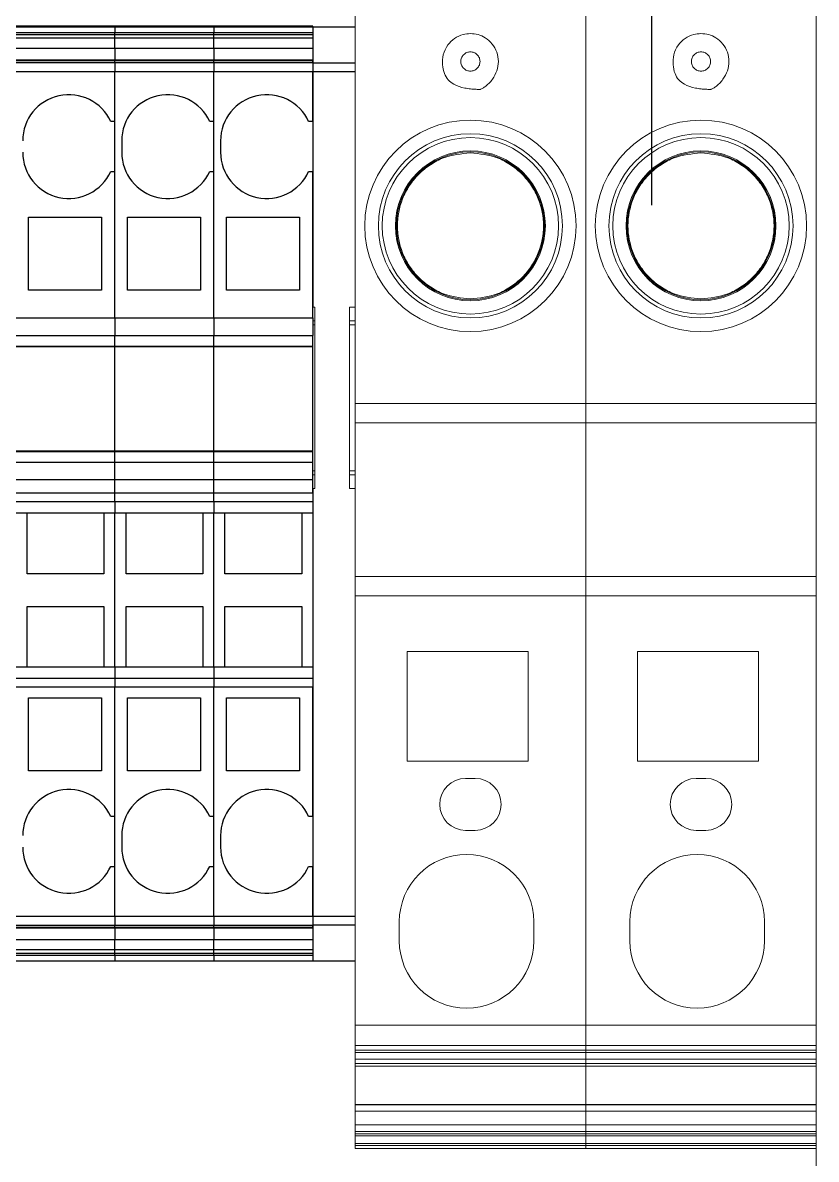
# Model space of a CAD drawing. Extents: x 4137 to 28680, y 2446 to 6814.
# Drawn here: x 15334 to 15386.1, y 3139.3 to 3213.8 of the extents above; entities that cross this region are included whole.
import ezdxf

# ---------------------------------------------------------------- set-up
doc = ezdxf.new("R2010")
doc.units = 0
doc.header["$LTSCALE"] = 0.5
doc.layers.get('0').update_dxf_attribs({"linetype": 'CONTINUOUS'})
doc.layers.add('ARCEER', color=3, linetype='CONTINUOUS')
doc.layers.add('DIM', color=5, linetype='CONTINUOUS')

msp = doc.modelspace()

# ---------------------------------------------------------------- linework, layer by layer
at = {"color": 7, "linetype": 'Continuous', "lineweight": 15}
for p, q in [((15386.07, 3126.297), (15386.07, 3252.297)), ((15386.07, 3126.297), (15386.07, 3252.297)), ((15355.83, 3240.804), (15355.83, 3188.793)), ((15355.83, 3240.804), (15355.83, 3188.793)), ((15370.95, 3188.793), (15370.95, 3240.804)), ((15370.95, 3188.793), (15370.95, 3240.804)), ((15353.058, 3195.116), (15353.184, 3195.116)), ((15353.058, 3195.116), (15353.184, 3195.116)), ((15353.184, 3195.116), (15353.184, 3183.226)), ((15353.184, 3195.116), (15353.184, 3183.226)), ((15355.452, 3195.116), (15355.83, 3195.116)), ((15355.452, 3183.226), (15355.452, 3195.116)), ((15355.452, 3195.116), (15355.83, 3195.116)), ((15355.452, 3183.226), (15355.452, 3195.116)), ((15353.058, 3194.211), (15353.184, 3194.211)), ((15353.058, 3194.211), (15353.184, 3194.211)), ((15353.058, 3193.959), (15353.184, 3193.959)), ((15353.058, 3193.959), (15353.184, 3193.959)), ((15355.83, 3194.211), (15355.452, 3194.211)), ((15355.83, 3194.211), (15355.452, 3194.211)), ((15355.452, 3193.959), (15355.83, 3193.959)), ((15355.452, 3193.959), (15355.83, 3193.959)), ((15355.83, 3188.793), (15370.95, 3188.793)), ((15355.83, 3188.793), (15355.83, 3187.533)), ((15355.83, 3188.793), (15370.95, 3188.793)), ((15355.83, 3188.793), (15355.83, 3187.533)), ((15370.95, 3187.533), (15370.95, 3188.793)), ((15370.95, 3188.793), (15386.07, 3188.793)), ((15370.95, 3187.533), (15370.95, 3188.793)), ((15370.95, 3188.793), (15386.07, 3188.793)), ((15370.95, 3187.533), (15355.83, 3187.533)), ((15355.83, 3187.533), (15355.83, 3177.453)), ((15370.95, 3187.533), (15355.83, 3187.533)), ((15355.83, 3187.533), (15355.83, 3177.453)), ((15370.95, 3177.453), (15370.95, 3187.533)), ((15386.07, 3187.533), (15370.95, 3187.533)), ((15370.95, 3177.453), (15370.95, 3187.533)), ((15386.07, 3187.533), (15370.95, 3187.533)), ((15353.058, 3184.383), (15353.184, 3184.383)), ((15353.058, 3184.383), (15353.184, 3184.383)), ((15355.83, 3184.383), (15355.452, 3184.383)), ((15355.83, 3184.383), (15355.452, 3184.383)), ((15353.058, 3184.131), (15353.184, 3184.131)), ((15353.058, 3184.131), (15353.184, 3184.131)), ((15355.83, 3184.131), (15355.452, 3184.131)), ((15355.83, 3184.131), (15355.452, 3184.131)), ((15353.184, 3183.226), (15353.058, 3183.226)), ((15353.184, 3183.226), (15353.058, 3183.226)), ((15355.83, 3183.226), (15355.452, 3183.226)), ((15355.83, 3183.226), (15355.452, 3183.226)), ((15355.83, 3177.453), (15355.83, 3176.193)), ((15370.95, 3177.453), (15355.83, 3177.453)), ((15355.83, 3177.453), (15355.83, 3176.193)), ((15370.95, 3177.453), (15355.83, 3177.453)), ((15370.95, 3177.453), (15370.95, 3176.193)), ((15386.07, 3177.453), (15370.95, 3177.453)), ((15370.95, 3177.453), (15370.95, 3176.193)), ((15386.07, 3177.453), (15370.95, 3177.453)), ((15370.95, 3176.193), (15355.83, 3176.193)), ((15355.83, 3176.193), (15355.83, 3148.059)), ((15370.95, 3176.193), (15355.83, 3176.193)), ((15355.83, 3176.193), (15355.83, 3148.059)), ((15370.95, 3148.059), (15370.95, 3176.193)), ((15386.07, 3176.193), (15370.95, 3176.193)), ((15370.95, 3148.059), (15370.95, 3176.193)), ((15386.07, 3176.193), (15370.95, 3176.193)), ((15359.232, 3172.539), (15367.17, 3172.539)), ((15359.232, 3165.357), (15359.232, 3172.539)), ((15359.232, 3172.539), (15367.17, 3172.539)), ((15359.232, 3165.357), (15359.232, 3172.539)), ((15367.17, 3172.539), (15367.17, 3165.357)), ((15367.17, 3172.539), (15367.17, 3165.357)), ((15374.352, 3172.539), (15382.29, 3172.539)), ((15374.352, 3165.357), (15374.352, 3172.539)), ((15374.352, 3172.539), (15382.29, 3172.539)), ((15374.352, 3165.357), (15374.352, 3172.539)), ((15382.29, 3172.539), (15382.29, 3165.357)), ((15382.29, 3172.539), (15382.29, 3165.357)), ((15367.17, 3165.357), (15359.232, 3165.357)), ((15367.17, 3165.357), (15359.232, 3165.357)), ((15382.29, 3165.357), (15374.352, 3165.357)), ((15382.29, 3165.357), (15374.352, 3165.357)), ((15363.075, 3164.223), (15363.705, 3164.223)), ((15363.075, 3164.223), (15363.705, 3164.223)), ((15378.195, 3164.223), (15378.825, 3164.223)), ((15378.195, 3164.223), (15378.825, 3164.223)), ((15363.705, 3160.821), (15363.075, 3160.821)), ((15363.705, 3160.821), (15363.075, 3160.821)), ((15378.825, 3160.821), (15378.195, 3160.821)), ((15378.825, 3160.821), (15378.195, 3160.821)), ((15358.728, 3153.576), (15358.728, 3154.836)), ((15358.728, 3153.576), (15358.728, 3154.836)), ((15367.548, 3154.836), (15367.548, 3153.576)), ((15367.548, 3154.836), (15367.548, 3153.576)), ((15373.848, 3153.576), (15373.848, 3154.836)), ((15373.848, 3153.576), (15373.848, 3154.836)), ((15382.668, 3154.836), (15382.668, 3153.576)), ((15382.668, 3154.836), (15382.668, 3153.576)), ((15353.058, 3152.274), (15355.83, 3152.274)), ((15353.058, 3152.274), (15353.058, 3152.253)), ((15353.058, 3152.274), (15355.83, 3152.274)), ((15353.058, 3152.274), (15353.058, 3152.253)), ((15355.83, 3152.253), (15353.058, 3152.253)), ((15355.83, 3152.253), (15353.058, 3152.253)), ((15355.83, 3148.059), (15370.95, 3148.059)), ((15355.83, 3148.059), (15355.83, 3146.722)), ((15355.83, 3148.059), (15370.95, 3148.059)), ((15355.83, 3148.059), (15355.83, 3146.722)), ((15370.95, 3148.059), (15370.95, 3146.722)), ((15370.95, 3148.059), (15386.07, 3148.059)), ((15370.95, 3148.059), (15370.95, 3146.722)), ((15370.95, 3148.059), (15386.07, 3148.059)), ((15355.83, 3146.722), (15370.95, 3146.722)), ((15355.83, 3146.722), (15355.83, 3146.409)), ((15355.83, 3146.722), (15370.95, 3146.722)), ((15355.83, 3146.722), (15355.83, 3146.409)), ((15355.83, 3146.409), (15370.95, 3146.409)), ((15355.83, 3146.409), (15355.83, 3146.261)), ((15355.83, 3146.409), (15370.95, 3146.409)), ((15355.83, 3146.409), (15355.83, 3146.261)), ((15355.83, 3146.261), (15370.95, 3146.261)), ((15355.83, 3145.822), (15355.83, 3146.261)), ((15355.83, 3146.261), (15370.95, 3146.261)), ((15355.83, 3145.822), (15355.83, 3146.261)), ((15370.95, 3146.409), (15370.95, 3146.722)), ((15370.95, 3146.722), (15386.07, 3146.722)), ((15370.95, 3146.409), (15370.95, 3146.722)), ((15370.95, 3146.722), (15386.07, 3146.722)), ((15370.95, 3146.261), (15370.95, 3146.409)), ((15370.95, 3146.409), (15386.07, 3146.409)), ((15370.95, 3146.261), (15370.95, 3146.409)), ((15370.95, 3146.409), (15386.07, 3146.409)), ((15370.95, 3146.261), (15386.07, 3146.261)), ((15370.95, 3146.261), (15370.95, 3145.822)), ((15370.95, 3146.261), (15386.07, 3146.261)), ((15370.95, 3146.261), (15370.95, 3145.822)), ((15370.95, 3145.822), (15355.83, 3145.822)), ((15355.83, 3145.822), (15355.83, 3145.538)), ((15370.95, 3145.822), (15355.83, 3145.822)), ((15355.83, 3145.822), (15355.83, 3145.538)), ((15370.95, 3145.538), (15355.83, 3145.538)), ((15355.83, 3145.538), (15355.83, 3145.368)), ((15370.95, 3145.538), (15355.83, 3145.538)), ((15355.83, 3145.538), (15355.83, 3145.368)), ((15370.95, 3145.538), (15370.95, 3145.822)), ((15386.07, 3145.822), (15370.95, 3145.822)), ((15370.95, 3145.538), (15370.95, 3145.822)), ((15386.07, 3145.822), (15370.95, 3145.822)), ((15370.95, 3145.538), (15370.95, 3145.368)), ((15386.07, 3145.538), (15370.95, 3145.538)), ((15370.95, 3145.538), (15370.95, 3145.368)), ((15386.07, 3145.538), (15370.95, 3145.538)), ((15370.95, 3145.368), (15355.83, 3145.368)), ((15355.83, 3145.368), (15355.83, 3142.858)), ((15370.95, 3145.368), (15355.83, 3145.368)), ((15355.83, 3145.368), (15355.83, 3142.858)), ((15370.95, 3142.858), (15370.95, 3145.368)), ((15386.07, 3145.368), (15370.95, 3145.368)), ((15370.95, 3142.858), (15370.95, 3145.368)), ((15386.07, 3145.368), (15370.95, 3145.368)), ((15355.83, 3142.858), (15370.95, 3142.858)), ((15355.83, 3142.858), (15355.83, 3142.821)), ((15355.83, 3142.858), (15370.95, 3142.858)), ((15355.83, 3142.858), (15355.83, 3142.821)), ((15355.83, 3142.821), (15370.95, 3142.821)), ((15355.83, 3142.821), (15355.83, 3142.409)), ((15355.83, 3142.821), (15370.95, 3142.821)), ((15355.83, 3142.821), (15355.83, 3142.409)), ((15370.95, 3142.858), (15370.95, 3142.821)), ((15370.95, 3142.858), (15386.07, 3142.858)), ((15370.95, 3142.858), (15370.95, 3142.821)), ((15370.95, 3142.858), (15386.07, 3142.858)), ((15370.95, 3142.821), (15386.07, 3142.821)), ((15370.95, 3142.409), (15370.95, 3142.821)), ((15370.95, 3142.821), (15386.07, 3142.821)), ((15370.95, 3142.409), (15370.95, 3142.821)), ((15355.83, 3142.409), (15370.95, 3142.409)), ((15355.83, 3141.518), (15355.83, 3142.409)), ((15355.83, 3142.409), (15370.95, 3142.409)), ((15355.83, 3141.518), (15355.83, 3142.409)), ((15370.95, 3142.409), (15370.95, 3141.518)), ((15370.95, 3142.409), (15386.07, 3142.409)), ((15370.95, 3142.409), (15370.95, 3141.518)), ((15370.95, 3142.409), (15386.07, 3142.409)), ((15370.95, 3141.518), (15355.83, 3141.518)), ((15355.83, 3141.518), (15355.83, 3141.077)), ((15370.95, 3141.518), (15355.83, 3141.518)), ((15355.83, 3141.518), (15355.83, 3141.077)), ((15370.95, 3141.077), (15355.83, 3141.077)), ((15355.83, 3141.077), (15355.83, 3140.937)), ((15370.95, 3141.077), (15355.83, 3141.077)), ((15355.83, 3141.077), (15355.83, 3140.937)), ((15370.95, 3141.077), (15370.95, 3141.518)), ((15386.07, 3141.518), (15370.95, 3141.518)), ((15370.95, 3141.077), (15370.95, 3141.518)), ((15386.07, 3141.518), (15370.95, 3141.518)), ((15386.07, 3141.077), (15370.95, 3141.077)), ((15370.95, 3140.937), (15370.95, 3141.077)), ((15386.07, 3141.077), (15370.95, 3141.077)), ((15370.95, 3140.937), (15370.95, 3141.077)), ((15370.95, 3140.937), (15355.83, 3140.937)), ((15355.83, 3140.937), (15355.83, 3140.789)), ((15370.95, 3140.937), (15355.83, 3140.937)), ((15355.83, 3140.937), (15355.83, 3140.789)), ((15370.95, 3140.789), (15355.83, 3140.789)), ((15355.83, 3140.789), (15355.83, 3140.302)), ((15370.95, 3140.789), (15355.83, 3140.789)), ((15355.83, 3140.789), (15355.83, 3140.302)), ((15370.95, 3140.302), (15355.83, 3140.302)), ((15355.83, 3140.302), (15355.83, 3140.152)), ((15370.95, 3140.302), (15355.83, 3140.302)), ((15355.83, 3140.302), (15355.83, 3140.152)), ((15370.95, 3140.789), (15370.95, 3140.937)), ((15386.07, 3140.937), (15370.95, 3140.937)), ((15370.95, 3140.789), (15370.95, 3140.937)), ((15386.07, 3140.937), (15370.95, 3140.937)), ((15370.95, 3140.302), (15370.95, 3140.789)), ((15386.07, 3140.789), (15370.95, 3140.789)), ((15370.95, 3140.302), (15370.95, 3140.789)), ((15386.07, 3140.789), (15370.95, 3140.789)), ((15370.95, 3140.152), (15370.95, 3140.302)), ((15386.07, 3140.302), (15370.95, 3140.302)), ((15370.95, 3140.152), (15370.95, 3140.302)), ((15386.07, 3140.302), (15370.95, 3140.302)), ((15370.95, 3140.152), (15355.83, 3140.152)), ((15355.83, 3140.152), (15355.83, 3139.968)), ((15370.95, 3140.152), (15355.83, 3140.152)), ((15355.83, 3140.152), (15355.83, 3139.968)), ((15370.95, 3139.968), (15355.83, 3139.968)), ((15370.95, 3139.968), (15355.83, 3139.968)), ((15370.95, 3140.152), (15370.95, 3139.968)), ((15386.07, 3140.152), (15370.95, 3140.152)), ((15370.95, 3140.152), (15370.95, 3139.968)), ((15386.07, 3140.152), (15370.95, 3140.152)), ((15386.07, 3139.968), (15370.95, 3139.968)), ((15386.07, 3139.968), (15370.95, 3139.968))]:
    msp.add_line(p, q, dxfattribs=at)
for centre, radius in [((15363.39, 3200.448), 6.93), ((15363.39, 3200.448), 6.93), ((15378.51, 3200.448), 6.93), ((15378.51, 3200.448), 6.93), ((15363.39, 3200.448), 6.037), ((15363.39, 3200.448), 6.037), ((15363.39, 3200.448), 5.784), ((15363.39, 3200.448), 5.784), ((15378.51, 3200.448), 6.037), ((15378.51, 3200.448), 6.037), ((15378.51, 3200.448), 5.784), ((15378.51, 3200.448), 5.784), ((15363.39, 3200.448), 4.914), ((15363.39, 3200.448), 4.914), ((15363.39, 3200.448), 4.848), ((15363.39, 3200.448), 4.848), ((15378.51, 3200.448), 4.914), ((15378.51, 3200.448), 4.914), ((15378.51, 3200.448), 4.848), ((15378.51, 3200.448), 4.848)]:
    msp.add_circle(centre, radius, dxfattribs=at)
for centre, radius, start, end in [((15363.075, 3162.522), 1.701, 90, 270), ((15363.075, 3162.522), 1.701, 90, 270), ((15363.705, 3162.522), 1.701, 270, 90), ((15363.705, 3162.522), 1.701, 270, 90), ((15378.195, 3162.522), 1.701, 90, 270), ((15378.195, 3162.522), 1.701, 90, 270), ((15378.825, 3162.522), 1.701, 270, 90), ((15378.825, 3162.522), 1.701, 270, 90), ((15363.138, 3154.836), 4.41, 0, 180), ((15363.138, 3154.836), 4.41, 0, 180), ((15378.258, 3154.836), 4.41, 0, 180), ((15378.258, 3154.836), 4.41, 0, 180), ((15363.138, 3153.576), 4.41, 180, 0), ((15363.138, 3153.576), 4.41, 180, 0), ((15378.258, 3153.576), 4.41, 180, 0), ((15378.258, 3153.576), 4.41, 180, 0)]:
    msp.add_arc(centre, radius, start, end, dxfattribs=at)
for points, knots in [([(15363.39, 3213.053), (15363.561, 3213.039), (15363.901, 3213.012), (15364.405, 3212.779), (15364.847, 3212.39), (15365.151, 3211.841), (15365.258, 3211.223), (15365.151, 3210.6), (15364.843, 3210.017), (15364.473, 3209.647), (15364.192, 3209.463), (15364.093, 3209.414), (15364.052, 3209.392), (15364.014, 3209.386), (15363.901, 3209.396), (15363.689, 3209.396), (15363.373, 3209.425), (15362.893, 3209.493), (15362.369, 3209.651), (15361.911, 3210.004), (15361.64, 3210.455), (15361.541, 3211.026), (15361.572, 3211.688), (15361.861, 3212.303), (15362.336, 3212.76), (15362.864, 3213.012), (15363.23, 3213.041), (15363.39, 3213.053)], [0, 0, 0, 0, 0.04406, 0.08812, 0.141376, 0.194633, 0.24789, 0.301122, 0.355766, 0.416794, 0.434765, 0.442693, 0.445442, 0.446868, 0.452463, 0.474848, 0.502011, 0.534724, 0.60076, 0.641365, 0.682136, 0.734114, 0.789822, 0.851939, 0.905196, 0.958453, 1, 1, 1, 1]), ([(15363.39, 3213.053), (15363.561, 3213.039), (15363.901, 3213.012), (15364.405, 3212.779), (15364.847, 3212.39), (15365.151, 3211.841), (15365.258, 3211.223), (15365.151, 3210.6), (15364.843, 3210.017), (15364.473, 3209.647), (15364.192, 3209.463), (15364.093, 3209.414), (15364.052, 3209.392), (15364.014, 3209.386), (15363.901, 3209.396), (15363.689, 3209.396), (15363.373, 3209.425), (15362.893, 3209.493), (15362.369, 3209.651), (15361.911, 3210.004), (15361.64, 3210.455), (15361.541, 3211.026), (15361.572, 3211.688), (15361.861, 3212.303), (15362.336, 3212.76), (15362.864, 3213.012), (15363.23, 3213.041), (15363.39, 3213.053)], [0, 0, 0, 0, 0.04406, 0.08812, 0.141376, 0.194633, 0.24789, 0.301122, 0.355766, 0.416794, 0.434765, 0.442693, 0.445442, 0.446868, 0.452463, 0.474848, 0.502011, 0.534724, 0.60076, 0.641365, 0.682136, 0.734114, 0.789822, 0.851939, 0.905196, 0.958453, 1, 1, 1, 1]), ([(15378.51, 3213.053), (15378.681, 3213.039), (15379.021, 3213.012), (15379.525, 3212.779), (15379.967, 3212.39), (15380.271, 3211.841), (15380.378, 3211.223), (15380.271, 3210.6), (15379.963, 3210.017), (15379.593, 3209.647), (15379.312, 3209.463), (15379.213, 3209.414), (15379.172, 3209.392), (15379.134, 3209.386), (15379.021, 3209.396), (15378.809, 3209.396), (15378.493, 3209.425), (15378.013, 3209.493), (15377.489, 3209.651), (15377.031, 3210.004), (15376.76, 3210.455), (15376.661, 3211.026), (15376.692, 3211.688), (15376.981, 3212.303), (15377.456, 3212.76), (15377.984, 3213.012), (15378.35, 3213.041), (15378.51, 3213.053)], [0, 0, 0, 0, 0.04406, 0.08812, 0.141376, 0.194633, 0.24789, 0.301122, 0.355766, 0.416794, 0.434765, 0.442693, 0.445442, 0.446868, 0.452463, 0.474848, 0.502011, 0.534724, 0.60076, 0.641365, 0.682136, 0.734114, 0.789822, 0.851939, 0.905196, 0.958453, 1, 1, 1, 1]), ([(15378.51, 3213.053), (15378.681, 3213.039), (15379.021, 3213.012), (15379.525, 3212.779), (15379.967, 3212.39), (15380.271, 3211.841), (15380.378, 3211.223), (15380.271, 3210.6), (15379.963, 3210.017), (15379.593, 3209.647), (15379.312, 3209.463), (15379.213, 3209.414), (15379.172, 3209.392), (15379.134, 3209.386), (15379.021, 3209.396), (15378.809, 3209.396), (15378.493, 3209.425), (15378.013, 3209.493), (15377.489, 3209.651), (15377.031, 3210.004), (15376.76, 3210.455), (15376.661, 3211.026), (15376.692, 3211.688), (15376.981, 3212.303), (15377.456, 3212.76), (15377.984, 3213.012), (15378.35, 3213.041), (15378.51, 3213.053)], [0, 0, 0, 0, 0.04406, 0.08812, 0.141376, 0.194633, 0.24789, 0.301122, 0.355766, 0.416794, 0.434765, 0.442693, 0.445442, 0.446868, 0.452463, 0.474848, 0.502011, 0.534724, 0.60076, 0.641365, 0.682136, 0.734114, 0.789822, 0.851939, 0.905196, 0.958453, 1, 1, 1, 1]), ([(15363.39, 3210.591), (15363.311, 3210.599), (15363.189, 3210.612), (15363.042, 3210.691), (15362.942, 3210.772), (15362.86, 3210.872), (15362.784, 3211.019), (15362.745, 3211.221), (15362.784, 3211.422), (15362.86, 3211.569), (15362.942, 3211.669), (15363.042, 3211.751), (15363.189, 3211.829), (15363.311, 3211.842), (15363.39, 3211.851)], [0, 0, 0, 0, 0.119721, 0.184689, 0.25, 0.314971, 0.380285, 0.500004, 0.619724, 0.684689, 0.75, 0.814967, 0.880279, 1, 1, 1, 1]), ([(15363.39, 3210.591), (15363.311, 3210.599), (15363.189, 3210.612), (15363.042, 3210.691), (15362.942, 3210.772), (15362.86, 3210.872), (15362.784, 3211.019), (15362.745, 3211.221), (15362.784, 3211.422), (15362.86, 3211.569), (15362.942, 3211.669), (15363.042, 3211.751), (15363.189, 3211.829), (15363.311, 3211.842), (15363.39, 3211.851)], [0, 0, 0, 0, 0.119721, 0.184689, 0.25, 0.314971, 0.380285, 0.500004, 0.619724, 0.684689, 0.75, 0.814967, 0.880279, 1, 1, 1, 1]), ([(15363.39, 3211.851), (15363.47, 3211.842), (15363.592, 3211.829), (15363.739, 3211.751), (15363.839, 3211.67), (15363.921, 3211.569), (15363.997, 3211.423), (15364.036, 3211.221), (15363.997, 3211.019), (15363.921, 3210.873), (15363.839, 3210.772), (15363.739, 3210.691), (15363.592, 3210.612), (15363.47, 3210.599), (15363.39, 3210.591)], [0, 0, 0, 0, 0.119722, 0.1846891, 0.2500009, 0.3149636, 0.3802768, 0.4999964, 0.619716, 0.684689, 0.7499993, 0.8149675, 0.880278, 1, 1, 1, 1]), ([(15363.39, 3211.851), (15363.47, 3211.842), (15363.592, 3211.829), (15363.739, 3211.751), (15363.839, 3211.67), (15363.921, 3211.569), (15363.997, 3211.423), (15364.036, 3211.221), (15363.997, 3211.019), (15363.921, 3210.873), (15363.839, 3210.772), (15363.739, 3210.691), (15363.592, 3210.612), (15363.47, 3210.599), (15363.39, 3210.591)], [0, 0, 0, 0, 0.119722, 0.1846891, 0.2500009, 0.3149636, 0.3802768, 0.4999964, 0.619716, 0.684689, 0.7499993, 0.8149675, 0.880278, 1, 1, 1, 1]), ([(15378.51, 3210.591), (15378.431, 3210.599), (15378.309, 3210.612), (15378.162, 3210.691), (15378.062, 3210.772), (15377.98, 3210.872), (15377.904, 3211.019), (15377.865, 3211.221), (15377.904, 3211.422), (15377.98, 3211.569), (15378.062, 3211.669), (15378.162, 3211.751), (15378.309, 3211.829), (15378.431, 3211.842), (15378.51, 3211.851)], [0, 0, 0, 0, 0.119722, 0.184689, 0.250001, 0.314971, 0.380285, 0.500004, 0.619724, 0.684689, 0.749999, 0.814967, 0.880278, 1, 1, 1, 1]), ([(15378.51, 3210.591), (15378.431, 3210.599), (15378.309, 3210.612), (15378.162, 3210.691), (15378.062, 3210.772), (15377.98, 3210.872), (15377.904, 3211.019), (15377.865, 3211.221), (15377.904, 3211.422), (15377.98, 3211.569), (15378.062, 3211.669), (15378.162, 3211.751), (15378.309, 3211.829), (15378.431, 3211.842), (15378.51, 3211.851)], [0, 0, 0, 0, 0.119722, 0.184689, 0.250001, 0.314971, 0.380285, 0.500004, 0.619724, 0.684689, 0.749999, 0.814967, 0.880278, 1, 1, 1, 1]), ([(15378.51, 3211.851), (15378.59, 3211.842), (15378.712, 3211.829), (15378.859, 3211.751), (15378.959, 3211.67), (15379.041, 3211.569), (15379.117, 3211.423), (15379.156, 3211.221), (15379.117, 3211.019), (15379.041, 3210.873), (15378.959, 3210.772), (15378.859, 3210.691), (15378.712, 3210.612), (15378.59, 3210.599), (15378.51, 3210.591)], [0, 0, 0, 0, 0.119722, 0.184689, 0.25, 0.314964, 0.380277, 0.499996, 0.619716, 0.684689, 0.75, 0.814967, 0.880278, 1, 1, 1, 1]), ([(15378.51, 3211.851), (15378.59, 3211.842), (15378.712, 3211.829), (15378.859, 3211.751), (15378.959, 3211.67), (15379.041, 3211.569), (15379.117, 3211.423), (15379.156, 3211.221), (15379.117, 3211.019), (15379.041, 3210.873), (15378.959, 3210.772), (15378.859, 3210.691), (15378.712, 3210.612), (15378.59, 3210.599), (15378.51, 3210.591)], [0, 0, 0, 0, 0.119722, 0.184689, 0.25, 0.314964, 0.380277, 0.499996, 0.619716, 0.684689, 0.75, 0.814967, 0.880278, 1, 1, 1, 1]), ([(15363.39, 3195.66), (15362.788, 3195.724), (15361.862, 3195.822), (15360.747, 3196.419), (15359.981, 3197.037), (15359.359, 3197.804), (15358.78, 3198.919), (15358.487, 3200.448), (15358.78, 3201.977), (15359.359, 3203.091), (15359.981, 3203.859), (15360.747, 3204.476), (15361.862, 3205.074), (15362.788, 3205.172), (15363.39, 3205.236)], [0, 0, 0, 0, 0.119728, 0.184181, 0.25, 0.31582, 0.380272, 0.5, 0.619728, 0.68418, 0.75, 0.815819, 0.880272, 1, 1, 1, 1]), ([(15363.39, 3195.66), (15362.788, 3195.724), (15361.862, 3195.822), (15360.747, 3196.419), (15359.981, 3197.037), (15359.359, 3197.804), (15358.78, 3198.919), (15358.487, 3200.448), (15358.78, 3201.977), (15359.359, 3203.091), (15359.981, 3203.859), (15360.747, 3204.476), (15361.862, 3205.074), (15362.788, 3205.172), (15363.39, 3205.236)], [0, 0, 0, 0, 0.119728, 0.184181, 0.25, 0.31582, 0.380272, 0.5, 0.619728, 0.68418, 0.75, 0.815819, 0.880272, 1, 1, 1, 1]), ([(15363.39, 3205.236), (15363.993, 3205.172), (15364.919, 3205.074), (15366.034, 3204.476), (15366.8, 3203.859), (15367.422, 3203.091), (15368.001, 3201.977), (15368.294, 3200.448), (15368.001, 3198.919), (15367.422, 3197.804), (15366.8, 3197.037), (15366.034, 3196.419), (15364.919, 3195.822), (15363.993, 3195.724), (15363.39, 3195.66)], [0, 0, 0, 0, 0.119728, 0.184181, 0.25, 0.31582, 0.380272, 0.5, 0.619728, 0.68418, 0.75, 0.815819, 0.880272, 1, 1, 1, 1]), ([(15363.39, 3205.236), (15363.993, 3205.172), (15364.919, 3205.074), (15366.034, 3204.476), (15366.8, 3203.859), (15367.422, 3203.091), (15368.001, 3201.977), (15368.294, 3200.448), (15368.001, 3198.919), (15367.422, 3197.804), (15366.8, 3197.037), (15366.034, 3196.419), (15364.919, 3195.822), (15363.993, 3195.724), (15363.39, 3195.66)], [0, 0, 0, 0, 0.119728, 0.184181, 0.25, 0.31582, 0.380272, 0.5, 0.619728, 0.68418, 0.75, 0.815819, 0.880272, 1, 1, 1, 1]), ([(15378.51, 3195.66), (15377.908, 3195.724), (15376.982, 3195.822), (15375.867, 3196.419), (15375.101, 3197.037), (15374.479, 3197.804), (15373.9, 3198.919), (15373.607, 3200.448), (15373.9, 3201.977), (15374.479, 3203.091), (15375.101, 3203.859), (15375.867, 3204.476), (15376.982, 3205.074), (15377.908, 3205.172), (15378.51, 3205.236)], [0, 0, 0, 0, 0.119728, 0.184181, 0.25, 0.31582, 0.380272, 0.5, 0.619728, 0.68418, 0.75, 0.815819, 0.880272, 1, 1, 1, 1]), ([(15378.51, 3195.66), (15377.908, 3195.724), (15376.982, 3195.822), (15375.867, 3196.419), (15375.101, 3197.037), (15374.479, 3197.804), (15373.9, 3198.919), (15373.607, 3200.448), (15373.9, 3201.977), (15374.479, 3203.091), (15375.101, 3203.859), (15375.867, 3204.476), (15376.982, 3205.074), (15377.908, 3205.172), (15378.51, 3205.236)], [0, 0, 0, 0, 0.119728, 0.184181, 0.25, 0.31582, 0.380272, 0.5, 0.619728, 0.68418, 0.75, 0.815819, 0.880272, 1, 1, 1, 1]), ([(15378.51, 3205.236), (15379.113, 3205.172), (15380.039, 3205.074), (15381.154, 3204.476), (15381.92, 3203.859), (15382.542, 3203.091), (15383.121, 3201.977), (15383.414, 3200.448), (15383.121, 3198.919), (15382.542, 3197.804), (15381.92, 3197.037), (15381.154, 3196.419), (15380.039, 3195.822), (15379.113, 3195.724), (15378.51, 3195.66)], [0, 0, 0, 0, 0.119728, 0.184181, 0.25, 0.31582, 0.380272, 0.5, 0.619728, 0.68418, 0.75, 0.815819, 0.880272, 1, 1, 1, 1]), ([(15378.51, 3205.236), (15379.113, 3205.172), (15380.039, 3205.074), (15381.154, 3204.476), (15381.92, 3203.859), (15382.542, 3203.091), (15383.121, 3201.977), (15383.414, 3200.448), (15383.121, 3198.919), (15382.542, 3197.804), (15381.92, 3197.037), (15381.154, 3196.419), (15380.039, 3195.822), (15379.113, 3195.724), (15378.51, 3195.66)], [0, 0, 0, 0, 0.119728, 0.184181, 0.25, 0.31582, 0.380272, 0.5, 0.619728, 0.68418, 0.75, 0.815819, 0.880272, 1, 1, 1, 1])]:
    msp.add_open_spline(points, degree=3, knots=knots, dxfattribs=at)
at = {"layer": 'ARCEER'}
for p, q in [((15340.08, 3213.532), (15333.591, 3213.532)), ((15340.08, 3213.532), (15333.591, 3213.532)), ((15340.08, 3213.503), (15333.591, 3213.503)), ((15340.08, 3213.503), (15333.591, 3213.503)), ((15333.591, 3213.489), (15340.08, 3213.489)), ((15333.591, 3213.489), (15340.08, 3213.489)), ((15346.569, 3213.532), (15340.08, 3213.532)), ((15340.08, 3213.503), (15340.08, 3213.532)), ((15346.569, 3213.532), (15340.08, 3213.532)), ((15340.08, 3213.503), (15340.08, 3213.532)), ((15340.08, 3213.489), (15340.08, 3213.503)), ((15346.569, 3213.503), (15340.08, 3213.503)), ((15340.08, 3213.489), (15340.08, 3213.503)), ((15346.569, 3213.503), (15340.08, 3213.503)), ((15340.08, 3213.489), (15340.08, 3213.115)), ((15340.08, 3213.489), (15346.569, 3213.489)), ((15340.08, 3213.489), (15340.08, 3213.115)), ((15340.08, 3213.489), (15346.569, 3213.489)), ((15353.058, 3213.532), (15346.569, 3213.532)), ((15346.569, 3213.503), (15346.569, 3213.532)), ((15353.058, 3213.532), (15346.569, 3213.532)), ((15346.569, 3213.503), (15346.569, 3213.532)), ((15346.569, 3213.489), (15346.569, 3213.503)), ((15353.058, 3213.503), (15346.569, 3213.503)), ((15346.569, 3213.489), (15346.569, 3213.503)), ((15353.058, 3213.503), (15346.569, 3213.503)), ((15346.569, 3213.489), (15346.569, 3213.115)), ((15346.569, 3213.489), (15353.058, 3213.489)), ((15346.569, 3213.489), (15346.569, 3213.115)), ((15346.569, 3213.489), (15353.058, 3213.489)), ((15353.058, 3213.503), (15353.058, 3213.532)), ((15353.058, 3213.503), (15353.058, 3213.532)), ((15353.058, 3213.489), (15353.058, 3213.503)), ((15353.058, 3213.489), (15353.058, 3213.503)), ((15353.058, 3213.489), (15355.83, 3213.489)), ((15353.058, 3213.489), (15353.058, 3213.467)), ((15353.058, 3213.489), (15355.83, 3213.489)), ((15353.058, 3213.489), (15353.058, 3213.467)), ((15355.83, 3213.467), (15353.058, 3213.467)), ((15353.058, 3213.467), (15353.058, 3211.144)), ((15355.83, 3213.467), (15353.058, 3213.467)), ((15353.058, 3213.467), (15353.058, 3211.144)), ((15333.591, 3213.115), (15340.08, 3213.115)), ((15333.591, 3213.115), (15340.08, 3213.115)), ((15333.591, 3213), (15340.08, 3213)), ((15333.591, 3213), (15340.08, 3213)), ((15333.591, 3212.762), (15340.08, 3212.762)), ((15333.591, 3212.762), (15340.08, 3212.762)), ((15340.08, 3213), (15340.08, 3213.115)), ((15340.08, 3213.115), (15346.569, 3213.115)), ((15340.08, 3213), (15340.08, 3213.115)), ((15340.08, 3213.115), (15346.569, 3213.115)), ((15340.08, 3212.762), (15340.08, 3213)), ((15340.08, 3213), (15346.569, 3213)), ((15340.08, 3212.762), (15340.08, 3213)), ((15340.08, 3213), (15346.569, 3213)), ((15340.08, 3212.762), (15346.569, 3212.762)), ((15340.08, 3212.079), (15340.08, 3212.762)), ((15340.08, 3212.762), (15346.569, 3212.762)), ((15340.08, 3212.079), (15340.08, 3212.762)), ((15346.569, 3213), (15346.569, 3213.115)), ((15346.569, 3213.115), (15353.058, 3213.115)), ((15346.569, 3213), (15346.569, 3213.115)), ((15346.569, 3213.115), (15353.058, 3213.115)), ((15346.569, 3212.762), (15346.569, 3213)), ((15346.569, 3213), (15353.058, 3213)), ((15346.569, 3212.762), (15346.569, 3213)), ((15346.569, 3213), (15353.058, 3213)), ((15346.569, 3212.762), (15353.058, 3212.762)), ((15346.569, 3212.079), (15346.569, 3212.762)), ((15346.569, 3212.762), (15353.058, 3212.762)), ((15346.569, 3212.079), (15346.569, 3212.762)), ((15340.08, 3212.079), (15333.591, 3212.079)), ((15340.08, 3212.079), (15333.591, 3212.079)), ((15340.08, 3212.079), (15340.08, 3211.307)), ((15346.569, 3212.079), (15340.08, 3212.079)), ((15340.08, 3212.079), (15340.08, 3211.307)), ((15346.569, 3212.079), (15340.08, 3212.079)), ((15346.569, 3212.079), (15346.569, 3211.307)), ((15353.058, 3212.079), (15346.569, 3212.079)), ((15346.569, 3212.079), (15346.569, 3211.307)), ((15353.058, 3212.079), (15346.569, 3212.079)), ((15340.08, 3211.307), (15333.591, 3211.307)), ((15340.08, 3211.307), (15333.591, 3211.307)), ((15340.08, 3211.286), (15333.591, 3211.286)), ((15340.08, 3211.286), (15333.591, 3211.286)), ((15340.08, 3211.269), (15333.591, 3211.269)), ((15340.08, 3211.269), (15333.591, 3211.269)), ((15340.08, 3211.144), (15333.591, 3211.144)), ((15340.08, 3211.144), (15333.591, 3211.144)), ((15340.08, 3211.286), (15340.08, 3211.307)), ((15346.569, 3211.307), (15340.08, 3211.307)), ((15340.08, 3211.286), (15340.08, 3211.307)), ((15346.569, 3211.307), (15340.08, 3211.307)), ((15346.569, 3211.286), (15340.08, 3211.286)), ((15340.08, 3211.269), (15340.08, 3211.286)), ((15346.569, 3211.286), (15340.08, 3211.286)), ((15340.08, 3211.269), (15340.08, 3211.286)), ((15340.08, 3211.144), (15340.08, 3211.269)), ((15346.569, 3211.269), (15340.08, 3211.269)), ((15340.08, 3211.144), (15340.08, 3211.269)), ((15346.569, 3211.269), (15340.08, 3211.269)), ((15340.08, 3211.144), (15340.08, 3210.536)), ((15346.569, 3211.144), (15340.08, 3211.144)), ((15340.08, 3211.144), (15340.08, 3210.536)), ((15346.569, 3211.144), (15340.08, 3211.144)), ((15346.569, 3211.286), (15346.569, 3211.307)), ((15353.058, 3211.307), (15346.569, 3211.307)), ((15346.569, 3211.286), (15346.569, 3211.307)), ((15353.058, 3211.307), (15346.569, 3211.307)), ((15353.058, 3211.286), (15346.569, 3211.286)), ((15346.569, 3211.269), (15346.569, 3211.286)), ((15353.058, 3211.286), (15346.569, 3211.286)), ((15346.569, 3211.269), (15346.569, 3211.286)), ((15346.569, 3211.144), (15346.569, 3211.269)), ((15353.058, 3211.269), (15346.569, 3211.269)), ((15346.569, 3211.144), (15346.569, 3211.269)), ((15353.058, 3211.269), (15346.569, 3211.269)), ((15346.569, 3211.144), (15346.569, 3210.536)), ((15353.058, 3211.144), (15346.569, 3211.144)), ((15346.569, 3211.144), (15346.569, 3210.536)), ((15353.058, 3211.144), (15346.569, 3211.144)), ((15353.058, 3211.144), (15353.058, 3211.269)), ((15353.058, 3211.144), (15353.058, 3211.269)), ((15353.058, 3211.144), (15355.83, 3211.144)), ((15353.058, 3211.144), (15353.058, 3210.536)), ((15353.058, 3211.144), (15355.83, 3211.144)), ((15353.058, 3211.144), (15353.058, 3210.536)), ((15340.08, 3210.536), (15333.591, 3210.536)), ((15340.08, 3210.536), (15333.591, 3210.536)), ((15340.08, 3207.283), (15340.08, 3210.536)), ((15340.08, 3194.416), (15340.08, 3210.536)), ((15346.569, 3210.536), (15340.08, 3210.536)), ((15340.08, 3207.283), (15340.08, 3210.536)), ((15340.08, 3194.416), (15340.08, 3210.536)), ((15346.569, 3210.536), (15340.08, 3210.536)), ((15346.569, 3207.283), (15346.569, 3210.536)), ((15346.569, 3194.416), (15346.569, 3210.536)), ((15353.058, 3210.536), (15346.569, 3210.536)), ((15346.569, 3207.283), (15346.569, 3210.536)), ((15346.569, 3194.416), (15346.569, 3210.536)), ((15353.058, 3210.536), (15346.569, 3210.536)), ((15355.83, 3210.536), (15353.058, 3210.536)), ((15353.058, 3210.536), (15353.058, 3195.116)), ((15353.058, 3207.283), (15353.058, 3210.536)), ((15355.83, 3210.536), (15353.058, 3210.536)), ((15353.058, 3210.536), (15353.058, 3195.116)), ((15353.058, 3207.283), (15353.058, 3210.536)), ((15340.08, 3207.283), (15339.805, 3207.283)), ((15340.08, 3207.283), (15339.805, 3207.283)), ((15346.569, 3207.283), (15346.294, 3207.283)), ((15346.569, 3207.283), (15346.294, 3207.283)), ((15353.058, 3207.283), (15352.783, 3207.283)), ((15353.058, 3207.283), (15352.783, 3207.283)), ((15340.521, 3206.023), (15340.521, 3205.267)), ((15340.521, 3206.023), (15340.521, 3205.267)), ((15347.01, 3206.023), (15347.01, 3205.267)), ((15347.01, 3206.023), (15347.01, 3205.267)), ((15339.805, 3204.007), (15340.08, 3204.007)), ((15339.805, 3204.007), (15340.08, 3204.007)), ((15340.08, 3194.416), (15340.08, 3204.007)), ((15340.08, 3194.416), (15340.08, 3204.007)), ((15346.294, 3204.007), (15346.569, 3204.007)), ((15346.294, 3204.007), (15346.569, 3204.007)), ((15346.569, 3194.416), (15346.569, 3204.007)), ((15346.569, 3194.416), (15346.569, 3204.007)), ((15352.783, 3204.007), (15353.058, 3204.007)), ((15352.783, 3204.007), (15353.058, 3204.007)), ((15353.058, 3194.416), (15353.058, 3204.007)), ((15353.058, 3194.416), (15353.058, 3204.007)), ((15334.41, 3196.227), (15334.41, 3201.015)), ((15334.41, 3201.015), (15339.198, 3201.015)), ((15334.41, 3196.227), (15334.41, 3201.015)), ((15334.41, 3201.015), (15339.198, 3201.015)), ((15339.198, 3201.015), (15339.198, 3196.227)), ((15339.198, 3201.015), (15339.198, 3196.227)), ((15340.899, 3196.227), (15340.899, 3201.015)), ((15340.899, 3201.015), (15345.687, 3201.015)), ((15340.899, 3196.227), (15340.899, 3201.015)), ((15340.899, 3201.015), (15345.687, 3201.015)), ((15345.687, 3201.015), (15345.687, 3196.227)), ((15345.687, 3201.015), (15345.687, 3196.227)), ((15347.388, 3196.227), (15347.388, 3201.015)), ((15347.388, 3201.015), (15352.176, 3201.015)), ((15347.388, 3196.227), (15347.388, 3201.015)), ((15347.388, 3201.015), (15352.176, 3201.015)), ((15352.176, 3201.015), (15352.176, 3196.227)), ((15352.176, 3201.015), (15352.176, 3196.227)), ((15339.198, 3196.227), (15334.41, 3196.227)), ((15339.198, 3196.227), (15334.41, 3196.227)), ((15345.687, 3196.227), (15340.899, 3196.227)), ((15345.687, 3196.227), (15340.899, 3196.227)), ((15352.176, 3196.227), (15347.388, 3196.227)), ((15352.176, 3196.227), (15347.388, 3196.227)), ((15333.591, 3194.416), (15340.08, 3194.416)), ((15333.591, 3194.416), (15340.08, 3194.416)), ((15340.08, 3194.416), (15340.08, 3193.262)), ((15340.08, 3194.416), (15346.569, 3194.416)), ((15340.08, 3194.416), (15340.08, 3193.262)), ((15340.08, 3194.416), (15346.569, 3194.416)), ((15346.569, 3194.416), (15346.569, 3193.262)), ((15346.569, 3194.416), (15353.058, 3194.416)), ((15346.569, 3194.416), (15346.569, 3193.262)), ((15346.569, 3194.416), (15353.058, 3194.416)), ((15353.058, 3194.416), (15353.058, 3193.262)), ((15353.058, 3194.416), (15353.058, 3193.262)), ((15333.591, 3193.262), (15340.08, 3193.262)), ((15333.591, 3193.262), (15340.08, 3193.262)), ((15340.08, 3192.559), (15340.08, 3193.262)), ((15340.08, 3193.262), (15346.569, 3193.262)), ((15340.08, 3192.559), (15340.08, 3193.262)), ((15340.08, 3193.262), (15346.569, 3193.262)), ((15346.569, 3192.559), (15346.569, 3193.262)), ((15346.569, 3193.262), (15353.058, 3193.262)), ((15346.569, 3192.559), (15346.569, 3193.262)), ((15346.569, 3193.262), (15353.058, 3193.262)), ((15353.058, 3192.559), (15353.058, 3193.262)), ((15353.058, 3192.559), (15353.058, 3193.262)), ((15333.591, 3192.559), (15340.08, 3192.559)), ((15333.591, 3192.559), (15340.08, 3192.559)), ((15333.591, 3192.541), (15340.08, 3192.541)), ((15333.591, 3192.541), (15340.08, 3192.541)), ((15340.08, 3192.541), (15340.08, 3192.559)), ((15340.08, 3192.559), (15346.569, 3192.559)), ((15340.08, 3192.541), (15340.08, 3192.559)), ((15340.08, 3192.559), (15346.569, 3192.559)), ((15340.08, 3192.541), (15346.569, 3192.541)), ((15340.08, 3185.674), (15340.08, 3192.541)), ((15340.08, 3192.541), (15346.569, 3192.541)), ((15340.08, 3185.674), (15340.08, 3192.541)), ((15346.569, 3192.541), (15346.569, 3192.559)), ((15346.569, 3192.559), (15353.058, 3192.559)), ((15346.569, 3192.541), (15346.569, 3192.559)), ((15346.569, 3192.559), (15353.058, 3192.559)), ((15346.569, 3192.541), (15353.058, 3192.541)), ((15346.569, 3185.674), (15346.569, 3192.541)), ((15346.569, 3192.541), (15353.058, 3192.541)), ((15346.569, 3185.674), (15346.569, 3192.541)), ((15353.058, 3192.541), (15353.058, 3192.559)), ((15353.058, 3192.541), (15353.058, 3192.559)), ((15353.058, 3185.674), (15353.058, 3192.541)), ((15353.058, 3185.674), (15353.058, 3192.541)), ((15340.08, 3185.674), (15333.591, 3185.674)), ((15340.08, 3185.674), (15333.591, 3185.674)), ((15333.591, 3185.656), (15340.08, 3185.656)), ((15333.591, 3185.656), (15340.08, 3185.656)), ((15346.569, 3185.674), (15340.08, 3185.674)), ((15340.08, 3185.656), (15340.08, 3185.674)), ((15346.569, 3185.674), (15340.08, 3185.674)), ((15340.08, 3185.656), (15340.08, 3185.674)), ((15340.08, 3184.954), (15340.08, 3185.656)), ((15340.08, 3185.656), (15346.569, 3185.656)), ((15340.08, 3184.954), (15340.08, 3185.656)), ((15340.08, 3185.656), (15346.569, 3185.656)), ((15353.058, 3185.674), (15346.569, 3185.674)), ((15346.569, 3185.656), (15346.569, 3185.674)), ((15353.058, 3185.674), (15346.569, 3185.674)), ((15346.569, 3185.656), (15346.569, 3185.674)), ((15346.569, 3184.954), (15346.569, 3185.656)), ((15346.569, 3185.656), (15353.058, 3185.656)), ((15346.569, 3184.954), (15346.569, 3185.656)), ((15346.569, 3185.656), (15353.058, 3185.656)), ((15353.058, 3185.656), (15353.058, 3185.674)), ((15353.058, 3185.656), (15353.058, 3185.674)), ((15353.058, 3184.954), (15353.058, 3185.656)), ((15353.058, 3184.954), (15353.058, 3185.656)), ((15333.591, 3184.954), (15340.08, 3184.954)), ((15333.591, 3184.954), (15340.08, 3184.954)), ((15340.08, 3183.8), (15340.08, 3184.954)), ((15340.08, 3184.954), (15346.569, 3184.954)), ((15340.08, 3183.8), (15340.08, 3184.954)), ((15340.08, 3184.954), (15346.569, 3184.954)), ((15346.569, 3183.8), (15346.569, 3184.954)), ((15346.569, 3184.954), (15353.058, 3184.954)), ((15346.569, 3183.8), (15346.569, 3184.954)), ((15346.569, 3184.954), (15353.058, 3184.954)), ((15353.058, 3183.8), (15353.058, 3184.954)), ((15353.058, 3183.8), (15353.058, 3184.954)), ((15340.08, 3183.8), (15333.591, 3183.8)), ((15340.08, 3183.8), (15333.591, 3183.8)), ((15340.08, 3182.934), (15340.08, 3183.8)), ((15346.569, 3183.8), (15340.08, 3183.8)), ((15340.08, 3182.934), (15340.08, 3183.8)), ((15346.569, 3183.8), (15340.08, 3183.8)), ((15346.569, 3182.934), (15346.569, 3183.8)), ((15353.058, 3183.8), (15346.569, 3183.8)), ((15346.569, 3182.934), (15346.569, 3183.8)), ((15353.058, 3183.8), (15346.569, 3183.8)), ((15353.058, 3182.934), (15353.058, 3183.8)), ((15353.058, 3182.934), (15353.058, 3183.8)), ((15340.08, 3182.934), (15333.591, 3182.934)), ((15340.08, 3182.934), (15333.591, 3182.934)), ((15340.08, 3182.354), (15340.08, 3182.934)), ((15346.569, 3182.934), (15340.08, 3182.934)), ((15340.08, 3182.354), (15340.08, 3182.934)), ((15346.569, 3182.934), (15340.08, 3182.934)), ((15346.569, 3182.354), (15346.569, 3182.934)), ((15353.058, 3182.934), (15346.569, 3182.934)), ((15346.569, 3182.354), (15346.569, 3182.934)), ((15353.058, 3182.934), (15346.569, 3182.934)), ((15353.058, 3183.226), (15353.058, 3155.206)), ((15353.058, 3183.226), (15353.058, 3155.206)), ((15340.08, 3182.354), (15333.591, 3182.354)), ((15340.08, 3182.354), (15333.591, 3182.354)), ((15340.08, 3182.354), (15340.08, 3181.611)), ((15346.569, 3182.354), (15340.08, 3182.354)), ((15340.08, 3182.354), (15340.08, 3181.611)), ((15346.569, 3182.354), (15340.08, 3182.354)), ((15346.569, 3182.354), (15346.569, 3181.611)), ((15353.058, 3182.354), (15346.569, 3182.354)), ((15346.569, 3182.354), (15346.569, 3181.611)), ((15353.058, 3182.354), (15346.569, 3182.354)), ((15340.08, 3181.611), (15333.591, 3181.611)), ((15340.08, 3181.611), (15333.591, 3181.611)), ((15334.316, 3177.642), (15334.316, 3181.611)), ((15334.316, 3177.642), (15334.316, 3181.611)), ((15339.356, 3181.611), (15339.356, 3177.642)), ((15339.356, 3181.611), (15339.356, 3177.642)), ((15340.08, 3171.531), (15340.08, 3181.611)), ((15346.569, 3181.611), (15340.08, 3181.611)), ((15340.08, 3171.531), (15340.08, 3181.611)), ((15346.569, 3181.611), (15340.08, 3181.611)), ((15340.805, 3177.642), (15340.805, 3181.611)), ((15340.805, 3177.642), (15340.805, 3181.611)), ((15345.845, 3181.611), (15345.845, 3177.642)), ((15345.845, 3181.611), (15345.845, 3177.642)), ((15346.569, 3171.531), (15346.569, 3181.611)), ((15353.058, 3181.611), (15346.569, 3181.611)), ((15346.569, 3171.531), (15346.569, 3181.611)), ((15353.058, 3181.611), (15346.569, 3181.611)), ((15347.294, 3177.642), (15347.294, 3181.611)), ((15347.294, 3177.642), (15347.294, 3181.611)), ((15352.334, 3181.611), (15352.334, 3177.642)), ((15352.334, 3181.611), (15352.334, 3177.642)), ((15339.356, 3177.642), (15334.316, 3177.642)), ((15339.356, 3177.642), (15334.316, 3177.642)), ((15345.845, 3177.642), (15340.805, 3177.642)), ((15345.845, 3177.642), (15340.805, 3177.642)), ((15352.334, 3177.642), (15347.294, 3177.642)), ((15352.334, 3177.642), (15347.294, 3177.642)), ((15334.316, 3175.5), (15339.356, 3175.5)), ((15334.316, 3171.531), (15334.316, 3175.5)), ((15334.316, 3175.5), (15339.356, 3175.5)), ((15334.316, 3171.531), (15334.316, 3175.5)), ((15339.356, 3175.5), (15339.356, 3171.531)), ((15339.356, 3175.5), (15339.356, 3171.531)), ((15340.805, 3175.5), (15345.845, 3175.5)), ((15340.805, 3171.531), (15340.805, 3175.5)), ((15340.805, 3175.5), (15345.845, 3175.5)), ((15340.805, 3171.531), (15340.805, 3175.5)), ((15345.845, 3175.5), (15345.845, 3171.531)), ((15345.845, 3175.5), (15345.845, 3171.531)), ((15347.294, 3175.5), (15352.334, 3175.5)), ((15347.294, 3171.531), (15347.294, 3175.5)), ((15347.294, 3175.5), (15352.334, 3175.5)), ((15347.294, 3171.531), (15347.294, 3175.5)), ((15352.334, 3175.5), (15352.334, 3171.531)), ((15352.334, 3175.5), (15352.334, 3171.531)), ((15333.591, 3171.531), (15340.08, 3171.531)), ((15333.591, 3171.531), (15340.08, 3171.531)), ((15340.08, 3171.531), (15340.08, 3170.788)), ((15340.08, 3171.531), (15346.569, 3171.531)), ((15340.08, 3171.531), (15340.08, 3170.788)), ((15340.08, 3171.531), (15346.569, 3171.531)), ((15346.569, 3171.531), (15346.569, 3170.788)), ((15346.569, 3171.531), (15353.058, 3171.531)), ((15346.569, 3171.531), (15346.569, 3170.788)), ((15346.569, 3171.531), (15353.058, 3171.531)), ((15333.591, 3170.788), (15340.08, 3170.788)), ((15333.591, 3170.788), (15340.08, 3170.788)), ((15340.08, 3170.208), (15333.591, 3170.208)), ((15340.08, 3170.208), (15333.591, 3170.208)), ((15340.08, 3170.788), (15340.08, 3170.208)), ((15340.08, 3170.788), (15346.569, 3170.788)), ((15340.08, 3170.788), (15340.08, 3170.208)), ((15340.08, 3170.788), (15346.569, 3170.788)), ((15340.08, 3161.734), (15340.08, 3170.208)), ((15340.08, 3155.206), (15340.08, 3170.208)), ((15346.569, 3170.208), (15340.08, 3170.208)), ((15340.08, 3161.734), (15340.08, 3170.208)), ((15340.08, 3155.206), (15340.08, 3170.208)), ((15346.569, 3170.208), (15340.08, 3170.208)), ((15346.569, 3170.788), (15346.569, 3170.208)), ((15346.569, 3170.788), (15353.058, 3170.788)), ((15346.569, 3170.788), (15346.569, 3170.208)), ((15346.569, 3170.788), (15353.058, 3170.788)), ((15346.569, 3161.734), (15346.569, 3170.208)), ((15346.569, 3155.206), (15346.569, 3170.208)), ((15353.058, 3170.208), (15346.569, 3170.208)), ((15346.569, 3161.734), (15346.569, 3170.208)), ((15346.569, 3155.206), (15346.569, 3170.208)), ((15353.058, 3170.208), (15346.569, 3170.208)), ((15353.058, 3161.734), (15353.058, 3170.208)), ((15353.058, 3161.734), (15353.058, 3170.208)), ((15334.41, 3169.515), (15339.198, 3169.515)), ((15334.41, 3164.727), (15334.41, 3169.515)), ((15334.41, 3169.515), (15339.198, 3169.515)), ((15334.41, 3164.727), (15334.41, 3169.515)), ((15339.198, 3169.515), (15339.198, 3164.727)), ((15339.198, 3169.515), (15339.198, 3164.727)), ((15340.899, 3169.515), (15345.687, 3169.515)), ((15340.899, 3164.727), (15340.899, 3169.515)), ((15340.899, 3169.515), (15345.687, 3169.515)), ((15340.899, 3164.727), (15340.899, 3169.515)), ((15345.687, 3169.515), (15345.687, 3164.727)), ((15345.687, 3169.515), (15345.687, 3164.727)), ((15347.388, 3169.515), (15352.176, 3169.515)), ((15347.388, 3164.727), (15347.388, 3169.515)), ((15347.388, 3169.515), (15352.176, 3169.515)), ((15347.388, 3164.727), (15347.388, 3169.515)), ((15352.176, 3169.515), (15352.176, 3164.727)), ((15352.176, 3169.515), (15352.176, 3164.727)), ((15339.198, 3164.727), (15334.41, 3164.727)), ((15339.198, 3164.727), (15334.41, 3164.727)), ((15345.687, 3164.727), (15340.899, 3164.727)), ((15345.687, 3164.727), (15340.899, 3164.727)), ((15352.176, 3164.727), (15347.388, 3164.727)), ((15352.176, 3164.727), (15347.388, 3164.727)), ((15340.08, 3161.734), (15339.805, 3161.734)), ((15340.08, 3161.734), (15339.805, 3161.734)), ((15346.569, 3161.734), (15346.294, 3161.734)), ((15346.569, 3161.734), (15346.294, 3161.734)), ((15353.058, 3161.734), (15352.783, 3161.734)), ((15353.058, 3161.734), (15352.783, 3161.734)), ((15340.521, 3160.474), (15340.521, 3159.718)), ((15340.521, 3160.474), (15340.521, 3159.718)), ((15347.01, 3160.474), (15347.01, 3159.718)), ((15347.01, 3160.474), (15347.01, 3159.718)), ((15339.805, 3158.458), (15340.08, 3158.458)), ((15339.805, 3158.458), (15340.08, 3158.458)), ((15340.08, 3155.206), (15340.08, 3158.458)), ((15340.08, 3155.206), (15340.08, 3158.458)), ((15346.294, 3158.458), (15346.569, 3158.458)), ((15346.294, 3158.458), (15346.569, 3158.458)), ((15346.569, 3155.206), (15346.569, 3158.458)), ((15346.569, 3155.206), (15346.569, 3158.458)), ((15352.783, 3158.458), (15353.058, 3158.458)), ((15352.783, 3158.458), (15353.058, 3158.458)), ((15353.058, 3155.206), (15353.058, 3158.458)), ((15353.058, 3155.206), (15353.058, 3158.458)), ((15333.591, 3155.206), (15340.08, 3155.206)), ((15333.591, 3155.206), (15340.08, 3155.206)), ((15340.08, 3155.206), (15340.08, 3154.598)), ((15340.08, 3155.206), (15346.569, 3155.206)), ((15340.08, 3155.206), (15340.08, 3154.598)), ((15340.08, 3155.206), (15346.569, 3155.206)), ((15346.569, 3155.206), (15346.569, 3154.598)), ((15346.569, 3155.206), (15353.058, 3155.206)), ((15346.569, 3155.206), (15346.569, 3154.598)), ((15346.569, 3155.206), (15353.058, 3155.206)), ((15353.058, 3155.206), (15355.83, 3155.206)), ((15353.058, 3155.206), (15353.058, 3154.598)), ((15353.058, 3155.206), (15355.83, 3155.206)), ((15353.058, 3155.206), (15353.058, 3154.598)), ((15333.591, 3154.598), (15340.08, 3154.598)), ((15333.591, 3154.598), (15340.08, 3154.598)), ((15333.591, 3154.473), (15340.08, 3154.473)), ((15333.591, 3154.473), (15340.08, 3154.473)), ((15333.591, 3154.456), (15340.08, 3154.456)), ((15333.591, 3154.456), (15340.08, 3154.456)), ((15333.591, 3154.434), (15340.08, 3154.434)), ((15333.591, 3154.434), (15340.08, 3154.434)), ((15340.08, 3154.473), (15340.08, 3154.598)), ((15340.08, 3154.598), (15346.569, 3154.598)), ((15340.08, 3154.473), (15340.08, 3154.598)), ((15340.08, 3154.598), (15346.569, 3154.598)), ((15340.08, 3154.456), (15340.08, 3154.473)), ((15340.08, 3154.473), (15346.569, 3154.473)), ((15340.08, 3154.456), (15340.08, 3154.473)), ((15340.08, 3154.473), (15346.569, 3154.473)), ((15340.08, 3154.456), (15346.569, 3154.456)), ((15340.08, 3154.434), (15340.08, 3154.456)), ((15340.08, 3154.456), (15346.569, 3154.456)), ((15340.08, 3154.434), (15340.08, 3154.456)), ((15340.08, 3154.434), (15340.08, 3153.663)), ((15340.08, 3154.434), (15346.569, 3154.434)), ((15340.08, 3154.434), (15340.08, 3153.663)), ((15340.08, 3154.434), (15346.569, 3154.434)), ((15346.569, 3154.473), (15346.569, 3154.598)), ((15346.569, 3154.598), (15353.058, 3154.598)), ((15346.569, 3154.473), (15346.569, 3154.598)), ((15346.569, 3154.598), (15353.058, 3154.598)), ((15346.569, 3154.456), (15346.569, 3154.473)), ((15346.569, 3154.473), (15353.058, 3154.473)), ((15346.569, 3154.456), (15346.569, 3154.473)), ((15346.569, 3154.473), (15353.058, 3154.473)), ((15346.569, 3154.456), (15353.058, 3154.456)), ((15346.569, 3154.434), (15346.569, 3154.456)), ((15346.569, 3154.456), (15353.058, 3154.456)), ((15346.569, 3154.434), (15346.569, 3154.456)), ((15346.569, 3154.434), (15346.569, 3153.663)), ((15346.569, 3154.434), (15353.058, 3154.434)), ((15346.569, 3154.434), (15346.569, 3153.663)), ((15346.569, 3154.434), (15353.058, 3154.434)), ((15355.83, 3154.598), (15353.058, 3154.598)), ((15353.058, 3154.598), (15353.058, 3152.274)), ((15353.058, 3154.473), (15353.058, 3154.598)), ((15355.83, 3154.598), (15353.058, 3154.598)), ((15353.058, 3154.598), (15353.058, 3152.274)), ((15353.058, 3154.473), (15353.058, 3154.598)), ((15333.591, 3153.663), (15340.08, 3153.663)), ((15333.591, 3153.663), (15340.08, 3153.663)), ((15340.08, 3152.98), (15333.591, 3152.98)), ((15340.08, 3152.98), (15333.591, 3152.98)), ((15340.08, 3152.98), (15340.08, 3153.663)), ((15340.08, 3153.663), (15346.569, 3153.663)), ((15340.08, 3152.98), (15340.08, 3153.663)), ((15340.08, 3153.663), (15346.569, 3153.663)), ((15346.569, 3152.98), (15340.08, 3152.98)), ((15340.08, 3152.742), (15340.08, 3152.98)), ((15346.569, 3152.98), (15340.08, 3152.98)), ((15340.08, 3152.742), (15340.08, 3152.98)), ((15346.569, 3152.98), (15346.569, 3153.663)), ((15346.569, 3153.663), (15353.058, 3153.663)), ((15346.569, 3152.98), (15346.569, 3153.663)), ((15346.569, 3153.663), (15353.058, 3153.663)), ((15353.058, 3152.98), (15346.569, 3152.98)), ((15346.569, 3152.742), (15346.569, 3152.98)), ((15353.058, 3152.98), (15346.569, 3152.98)), ((15346.569, 3152.742), (15346.569, 3152.98)), ((15340.08, 3152.742), (15333.591, 3152.742)), ((15340.08, 3152.742), (15333.591, 3152.742)), ((15340.08, 3152.626), (15333.591, 3152.626)), ((15340.08, 3152.626), (15333.591, 3152.626)), ((15340.08, 3152.253), (15333.591, 3152.253)), ((15340.08, 3152.253), (15333.591, 3152.253)), ((15340.08, 3152.626), (15340.08, 3152.742)), ((15346.569, 3152.742), (15340.08, 3152.742)), ((15340.08, 3152.626), (15340.08, 3152.742)), ((15346.569, 3152.742), (15340.08, 3152.742)), ((15340.08, 3152.626), (15340.08, 3152.253)), ((15346.569, 3152.626), (15340.08, 3152.626)), ((15340.08, 3152.626), (15340.08, 3152.253)), ((15346.569, 3152.626), (15340.08, 3152.626)), ((15346.569, 3152.253), (15340.08, 3152.253)), ((15346.569, 3152.253), (15340.08, 3152.253)), ((15346.569, 3152.626), (15346.569, 3152.742)), ((15353.058, 3152.742), (15346.569, 3152.742)), ((15346.569, 3152.626), (15346.569, 3152.742)), ((15353.058, 3152.742), (15346.569, 3152.742)), ((15346.569, 3152.626), (15346.569, 3152.253)), ((15353.058, 3152.626), (15346.569, 3152.626)), ((15346.569, 3152.626), (15346.569, 3152.253)), ((15353.058, 3152.626), (15346.569, 3152.626)), ((15353.058, 3152.253), (15346.569, 3152.253)), ((15353.058, 3152.253), (15346.569, 3152.253))]:
    msp.add_line(p, q, dxfattribs=at)
for centre, start, end in [((15337.056, 3206.023), 24.62432, 179.99993), ((15337.056, 3206.023), 24.62432, 179.99993), ((15343.545, 3206.023), 24.62432, 179.99993), ((15343.545, 3206.023), 24.62432, 179.99993), ((15350.034, 3206.023), 24.62432, 179.99993), ((15350.034, 3206.023), 24.62432, 179.99993), ((15337.056, 3205.267), 179.99993, 335.37568), ((15337.056, 3205.267), 179.99993, 335.37568), ((15343.545, 3205.267), 179.99993, 335.37568), ((15343.545, 3205.267), 179.99993, 335.37568), ((15350.034, 3205.267), 179.99993, 335.37568), ((15350.034, 3205.267), 179.99993, 335.37568), ((15337.056, 3160.474), 24.62432, 179.99993), ((15337.056, 3160.474), 24.62432, 179.99993), ((15343.545, 3160.474), 24.62432, 179.99993), ((15343.545, 3160.474), 24.62432, 179.99993), ((15350.034, 3160.474), 24.62432, 179.99993), ((15350.034, 3160.474), 24.62432, 179.99993), ((15337.056, 3159.718), 179.99993, 335.37568), ((15337.056, 3159.718), 179.99993, 335.37568), ((15343.545, 3159.718), 179.99993, 335.37568), ((15343.545, 3159.718), 179.99993, 335.37568), ((15350.034, 3159.718), 179.99993, 335.37568), ((15350.034, 3159.718), 179.99993, 335.37568)]:
    msp.add_arc(centre, 3.024, start, end, dxfattribs=at)
at = {"layer": 'DIM'}
msp.add_line((15375.26, 3448.623), (15375.26, 3201.803), dxfattribs=at)
msp.add_line((15375.26, 3448.623), (15375.26, 3201.803), dxfattribs=at)

doc.saveas('drawing.dxf')
